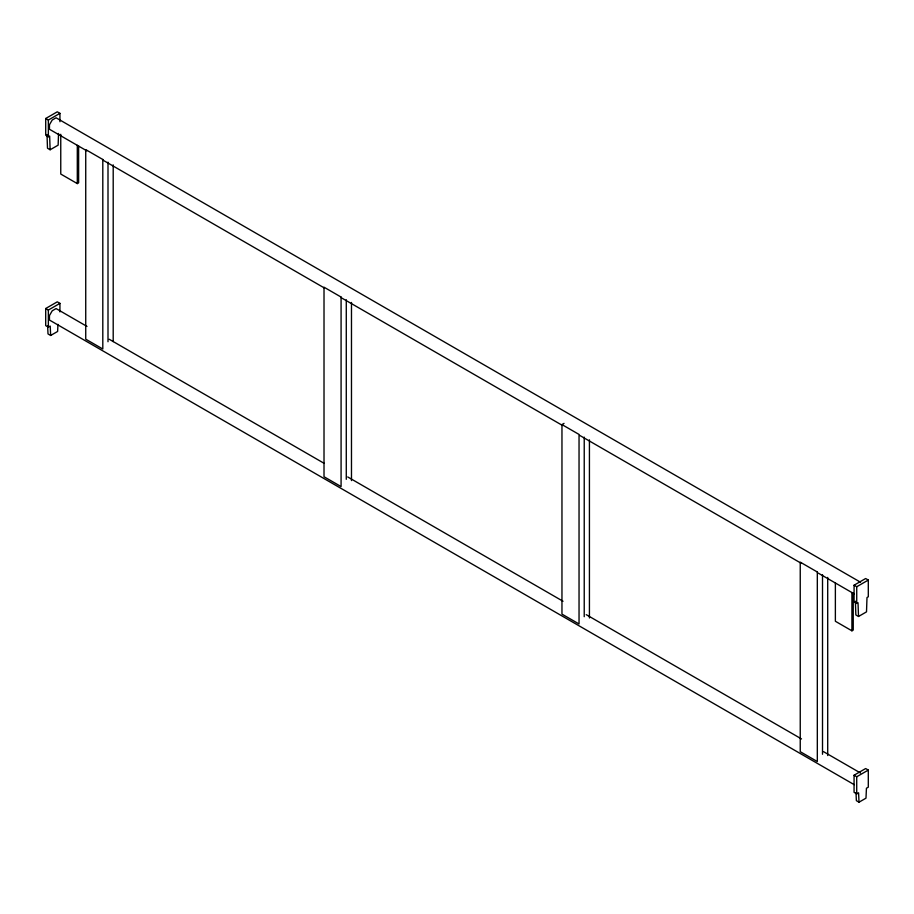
<?xml version="1.0" encoding="UTF-8"?>
<svg xmlns="http://www.w3.org/2000/svg" width="914" height="914" viewBox="0 0 914 914"><rect width="100%" height="100%" fill="white"/><g stroke="black" fill="none" stroke-linecap="round" stroke-linejoin="round"><path stroke-width="1.37" d="M108.001 341.745L108.001 162.178M113.199 341.596L113.199 164.886M346.28 479.313L346.28 299.746M351.479 480.593L351.479 302.454M589.427 617.978L589.427 439.828M827.707 755.547L827.707 577.408M58.542 133.433L58.142 145.155L50.133 149.77L47.494 148.251L47.002 134.484M57.948 324.367L57.628 331.451L50.658 335.472L48.008 333.941L47.619 325.887M858.509 616.482L866.506 611.866L866.998 597.539L868.3 596.785L868.3 580.059L865.649 578.528L854.076 585.211L854.076 601.938L856.726 603.469L858.018 602.726L858.509 616.482L855.858 614.951L855.367 601.195M50.133 149.77L49.642 136.015L48.351 136.757L45.711 135.226L45.711 118.5L57.285 111.816L59.936 113.347L59.936 121.711M45.711 118.5L48.351 120.031L59.936 113.347M60.758 134.312L60.758 174.048L77.302 183.6L78.627 182.846L78.627 145.932M50.658 335.472L50.213 326.07L48.351 327.143L45.7 325.613L45.7 308.532L57.285 301.837L59.936 303.368L59.936 311.914M45.7 308.532L48.351 310.052L59.936 303.368M561.961 424.576L579.042 434.436L579.042 623.976L561.961 614.117L561.961 424.576L564.041 423.376M854.076 585.211L856.726 586.742L868.3 580.059M835.373 582.949L835.373 621.269L851.917 630.82L853.242 630.054L853.242 593.152M859.023 802.184L858.577 792.781L856.715 793.855L854.064 792.324L854.064 775.232L865.649 768.548L868.3 770.079L868.3 787.16L866.438 788.234L865.992 798.162L859.023 802.184L856.372 800.653L855.995 792.598M854.064 775.232L856.715 776.763L868.3 770.079M860.565 582.252L56.074 117.792L52.201 120.031L49.459 124.784L49.459 129.262L86.796 150.821M102.597 159.939L324.07 287.807M341.093 297.633L562.567 425.501M579.602 435.338L801.075 563.207M818.11 573.032L854.213 593.883M86.979 326.412L56.074 308.578L52.201 310.817L49.459 315.558L49.459 320.049L854.213 784.669M109.212 339.254L324.242 463.398M347.72 476.948L563.013 601.252M586.228 614.654L801.521 738.946M823.491 751.639L860.565 773.038M856.726 586.742L856.726 603.469M856.715 776.763L856.715 793.855M851.917 592.501L851.917 630.82M822.509 574.7L822.509 754.267M584.229 437.132L584.229 616.699M77.302 145.28L77.302 183.6M48.351 120.031L48.351 136.757M48.351 310.052L48.351 327.143M102.802 159.482L85.733 149.622L85.733 339.163L102.802 349.022L102.802 159.482M341.082 297.05L324.013 287.19L324.013 476.731L341.082 486.591L341.082 297.05M817.322 572.004L800.241 562.144L800.241 751.685L817.322 761.545L817.322 572.004"/></g></svg>
